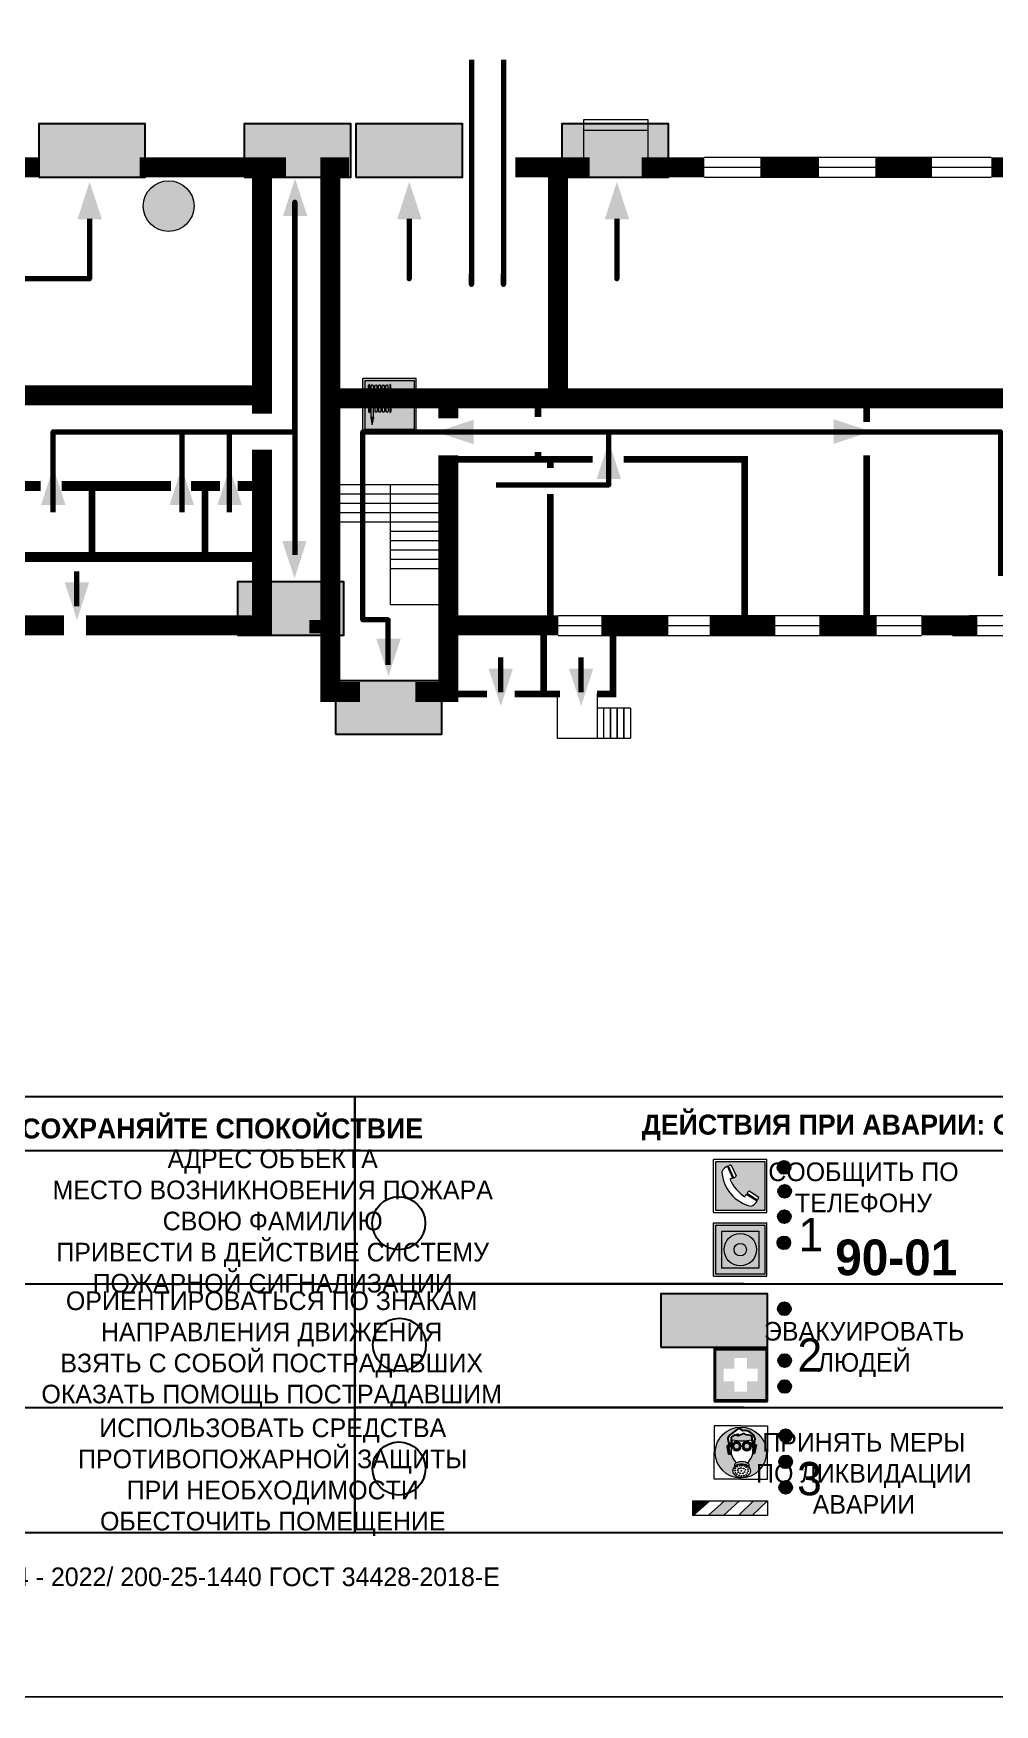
# Model space of a CAD drawing. Header units: millimetres. Extents: x 13810 to 67229, y 12374 to 21950.
# Drawn here: x 32908.3 to 33052.6, y 15729.7 to 15980.5 of the extents above; entities that cross this region are included whole.
import ezdxf

# ---------------------------------------------------------------- set-up
doc = ezdxf.new("R2010")
doc.units = ezdxf.units.MM
doc.layers.add('План_Штампы', color=7, linetype='Continuous')
doc.styles.add('обычный', font='arial.ttf')

# ---------------------------------------------------------------- blocks, each defined once
blk = doc.blocks.new('A$C38D26F80')
h = blk.add_hatch(color=5)
h.dxf.hatch_style = 1
h.paths.add_polyline_path([(-8.77, -4.48, 1), (-0.19, -4.48, 1)])
h.paths.add_polyline_path([(-6.75, -3.58), (-6.75, -3.31), (-6.62, -3.22), (-6.5, -3.22), (-6.42, -3.3), (-6.39, -3.28), (-6.59, -2.23), (-6.59, -2.01), (-6.38, -1.58), (-4.76, -0.4), (-4.13, -0.79, -0.362848), (-2.1, -2.1, -0.201049), (-2.17, -2.48, 0.085434), (-2.26, -3.13), (-1.9, -3.16), (-2.25, -4.7), (-2.4, -4.59), (-2.43, -4.34), (-2.36, -4.34), (-2.14, -3.34), (-2.47, -3.42), (-2.58, -1.95), (-2.77, -1.58), (-3.58, -1.52), (-3.92, -1.26), (-5.05, -1.73), (-4.87, -1.39), (-5.41, -1.6), (-5.41, -1.46), (-6.13, -1.87), (-6.18, -3.5), (-6.56, -3.47), (-6.37, -4.59), (-6.16, -4.43), (-6.16, -4.66), (-6.36, -4.79), (-6.37, -4.8), (-6.51, -4.76)], flags=16)
h.paths.add_polyline_path([(-6.51, -4.76), (-6.36, -4.79), (-6.37, -4.8)], flags=0)
h.paths.add_polyline_path([(-5.92, -2.34, 0.089508), (-2.67, -2.35), (-2.48, -3.88, -0.268602), (-3.4, -6.18, 0.262449), (-5.2, -6.18, -0.268602), (-6.11, -3.88)], flags=16)
edge = h.paths.add_edge_path(flags=16)
edge.add_ellipse((-5.19, -3.41), major_axis=(0, 0.842), ratio=0.848992, start_angle=0, end_angle=360)
edge = h.paths.add_edge_path(flags=0)
edge.add_ellipse((-5.19, -3.39), major_axis=(0, 0.665), ratio=0.853798, start_angle=0, end_angle=360)
edge = h.paths.add_edge_path(flags=0)
edge.add_ellipse((-5.19, -3.4), major_axis=(0, 0.528), ratio=0.864094, start_angle=0, end_angle=360)
edge = h.paths.add_edge_path(flags=16)
edge.add_ellipse((-3.47, -3.4), major_axis=(0, 0.842), ratio=0.848992, start_angle=0, end_angle=360)
h.paths.add_polyline_path([(-3.13, -6.45), (-3.13, -6.84, 0.383174), (-5.57, -6.85), (-5.57, -6.49, -0.369952)], flags=16)
edge = h.paths.add_edge_path(flags=0)
edge.add_ellipse((-3.47, -3.39), major_axis=(0, 0.665), ratio=0.853798, start_angle=0, end_angle=360)
edge = h.paths.add_edge_path(flags=0)
edge.add_ellipse((-3.47, -3.4), major_axis=(0, 0.528), ratio=0.864094, start_angle=0, end_angle=360)
edge = h.paths.add_edge_path(flags=16)
edge.add_ellipse((-4.34, -7.57), major_axis=(-1.48, 0), ratio=0.744955, start_angle=0, end_angle=360)
h.paths.add_polyline_path([(-5.01, -6.85, -1), (-5.15, -6.85, -1)], flags=0)
h.paths.add_polyline_path([(-5.33, -7.14, -1), (-5.47, -7.14, -1)], flags=0)
h.paths.add_polyline_path([(-4.61, -6.71, -1), (-4.74, -6.71, -1)], flags=16)
h.paths.add_polyline_path([(-5.43, -7.51, -1), (-5.57, -7.51, -1)], flags=0)
h.paths.add_polyline_path([(-4.26, -6.67, -1), (-4.4, -6.67, -1)], flags=16)
h.paths.add_polyline_path([(-4.74, -7.14, -1), (-4.88, -7.14, -1)], flags=0)
h.paths.add_polyline_path([(-4.93, -7.43, -1), (-5.07, -7.43, -1)], flags=0)
h.paths.add_polyline_path([(-4.41, -7.07, -1), (-4.54, -7.07, -1)], flags=0)
h.paths.add_polyline_path([(-5.33, -7.87, -1), (-5.46, -7.87, -1)], flags=0)
h.paths.add_polyline_path([(-3.8, -6.71, -1), (-3.94, -6.71, -1)], flags=16)
h.paths.add_polyline_path([(-4.85, -7.78, -1), (-4.98, -7.78, -1)], flags=0)
h.paths.add_polyline_path([(-3.96, -7.14, -1), (-4.1, -7.14, -1)], flags=0)
h.paths.add_polyline_path([(-4.33, -7.53, -1), (-4.47, -7.53, -1)], flags=0)
h.paths.add_polyline_path([(-5.09, -8.12, -1), (-5.23, -8.12, -1)], flags=0)
h.paths.add_polyline_path([(-3.5, -6.94, -1), (-3.64, -6.94, -1)], flags=0)
h.paths.add_polyline_path([(-4.54, -7.97, -1), (-4.68, -7.97, -1)], flags=0)
h.paths.add_polyline_path([(-3.66, -7.39, -1), (-3.8, -7.39, -1)], flags=0)
h.paths.add_polyline_path([(-4.73, -8.35, -1), (-4.86, -8.35, -1)], flags=0)
h.paths.add_polyline_path([(-4.09, -7.96, -1), (-4.23, -7.96, -1)], flags=0)
h.paths.add_polyline_path([(-3.77, -7.74, -1), (-3.91, -7.74, -1)], flags=0)
h.paths.add_polyline_path([(-3.22, -7.27, -1), (-3.35, -7.27, -1)], flags=0)
h.paths.add_polyline_path([(-4.34, -8.4, -1), (-4.47, -8.4, -1)], flags=0)
h.paths.add_polyline_path([(-3.16, -7.61, -1), (-3.3, -7.61, -1)], flags=0)
h.paths.add_polyline_path([(-3.9, -8.35, -1), (-4.04, -8.35, -1)], flags=0)
h.paths.add_polyline_path([(-3.32, -7.91, -1), (-3.46, -7.91, -1)], flags=0)
h.paths.add_polyline_path([(-3.55, -8.23, -1), (-3.69, -8.23, -1)], flags=0)
at = {"color": 5, "lineweight": 5}
for p, q in [((-4.48, 0), (-8.96, 0)), ((-8.96, 0), (-8.96, -4.48)), ((-4.48, 0), (0, 0)), ((0, 0), (0, -4.48)), ((-6.59, -2.01), (-6.38, -1.58)), ((-6.59, -2.23), (-6.59, -2.01)), ((-6.39, -3.28), (-6.59, -2.23)), ((-6.38, -1.58), (-4.76, -0.4)), ((-6.13, -1.87), (-6.18, -3.5)), ((-5.41, -1.46), (-6.13, -1.87)), ((-5.92, -2.34), (-6.11, -3.88)), ((-4.87, -1.39), (-5.41, -1.6)), ((-5.41, -1.6), (-5.41, -1.46)), ((-3.92, -1.26), (-5.05, -1.73)), ((-5.05, -1.73), (-4.87, -1.39)), ((-4.76, -0.4), (-4.13, -0.79)), ((-3.58, -1.52), (-3.92, -1.26)), ((-2.77, -1.58), (-3.58, -1.52)), ((-2.58, -1.95), (-2.77, -1.58)), ((-2.67, -2.34), (-2.48, -3.88)), ((-2.47, -3.42), (-2.58, -1.95)), ((-8.96, -8.96), (-8.96, -4.48)), ((-6.75, -3.31), (-6.62, -3.22)), ((-6.75, -3.58), (-6.75, -3.31)), ((-6.51, -4.76), (-6.75, -3.58)), ((-6.62, -3.22), (-6.5, -3.22)), ((-6.18, -3.5), (-6.56, -3.47)), ((-6.56, -3.47), (-6.37, -4.59)), ((-6.37, -4.8), (-6.51, -4.76)), ((-6.5, -3.22), (-6.42, -3.3)), ((-6.42, -3.3), (-6.39, -3.28)), ((-6.37, -4.59), (-6.16, -4.43)), ((-6.16, -4.66), (-6.37, -4.8)), ((-6.16, -4.43), (-6.16, -4.66)), ((-2.14, -3.34), (-2.47, -3.42)), ((-2.43, -4.34), (-2.4, -4.59)), ((-2.43, -4.34), (-2.36, -4.34)), ((-2.4, -4.59), (-2.25, -4.7)), ((-2.36, -4.34), (-2.14, -3.34)), ((-1.9, -3.16), (-2.26, -3.13)), ((-2.25, -4.7), (-1.9, -3.16)), ((0, -8.96), (0, -4.48)), ((-5.57, -6.49), (-5.57, -6.85)), ((-3.13, -6.45), (-3.13, -6.84)), ((-4.48, -8.96), (-8.96, -8.96)), ((-4.48, -8.96), (0, -8.96))]:
    blk.add_line(p, q, dxfattribs=at)
at = {"color": 5}
for p, q in [((-6.59, -2.01), (-6.38, -1.58)), ((-6.59, -2.23), (-6.59, -2.01)), ((-6.39, -3.28), (-6.59, -2.23)), ((-6.38, -1.58), (-4.76, -0.4)), ((-6.13, -1.87), (-6.18, -3.5)), ((-5.41, -1.46), (-6.13, -1.87)), ((-4.87, -1.39), (-5.41, -1.6)), ((-5.41, -1.6), (-5.41, -1.46)), ((-3.92, -1.26), (-5.05, -1.73)), ((-5.05, -1.73), (-4.87, -1.39)), ((-4.76, -0.4), (-4.13, -0.79)), ((-3.58, -1.52), (-3.92, -1.26)), ((-2.77, -1.58), (-3.58, -1.52)), ((-2.58, -1.95), (-2.77, -1.58)), ((-2.47, -3.42), (-2.58, -1.95)), ((-6.75, -3.31), (-6.62, -3.22)), ((-6.75, -3.58), (-6.75, -3.31)), ((-6.51, -4.76), (-6.75, -3.58)), ((-6.62, -3.22), (-6.5, -3.22)), ((-6.18, -3.5), (-6.56, -3.47)), ((-6.56, -3.47), (-6.37, -4.59)), ((-6.37, -4.8), (-6.51, -4.76)), ((-6.36, -4.79), (-6.51, -4.76)), ((-6.5, -3.22), (-6.42, -3.3)), ((-6.42, -3.3), (-6.39, -3.28)), ((-6.37, -4.59), (-6.16, -4.43)), ((-6.16, -4.66), (-6.37, -4.8)), ((-6.16, -4.66), (-6.36, -4.79)), ((-6.16, -4.43), (-6.16, -4.66)), ((-2.14, -3.34), (-2.47, -3.42)), ((-2.4, -4.59), (-2.43, -4.34)), ((-2.43, -4.34), (-2.36, -4.34)), ((-2.25, -4.7), (-2.4, -4.59)), ((-2.36, -4.34), (-2.14, -3.34)), ((-2.26, -3.13), (-1.9, -3.16)), ((-1.9, -3.16), (-2.25, -4.7))]:
    blk.add_line(p, q, dxfattribs=at)
at = {"color": 5, "lineweight": 5}
for centre, radius in [((-4.48, -4.48), 4.29), ((-5.5, -7.51), 0.0678), ((-5.4, -7.14), 0.0678), ((-5.4, -7.87), 0.0678), ((-5.16, -8.12), 0.0678), ((-5.08, -6.85), 0.0678), ((-5, -7.43), 0.0678), ((-4.91, -7.78), 0.0678), ((-4.81, -7.14), 0.0678), ((-4.79, -8.35), 0.0678), ((-4.67, -6.71), 0.0678), ((-4.61, -7.97), 0.0678), ((-4.47, -7.07), 0.0678), ((-4.4, -7.53), 0.0678), ((-4.4, -8.4), 0.0678), ((-4.33, -6.67), 0.0678), ((-4.16, -7.96), 0.0678), ((-4.03, -7.14), 0.0678), ((-3.97, -8.35), 0.0678), ((-3.87, -6.71), 0.0678), ((-3.84, -7.74), 0.0678), ((-3.73, -7.39), 0.0678), ((-3.62, -8.23), 0.0678), ((-3.57, -6.94), 0.0678), ((-3.39, -7.91), 0.0678), ((-3.28, -7.27), 0.0678), ((-3.23, -7.61), 0.0678)]:
    blk.add_circle(centre, radius, dxfattribs=at)
for centre, radius, start, end in [((-4.28, 6.66), 9.15, 259.6987, 280.1569), ((-0.47, -3.05), 1.79, 161.5846, 182.4584), ((-2.6, -2.2), 0.513, 326.4781, 11.7739), ((-3.66, -4.24), 2.47, 171.573, 231.7124), ((-4.93, -4.24), 2.47, 308.2876, 8.427), ((-4.33, -7.88), 1.87, 50.358, 131.5662), ((-4.34, -8.2), 1.82, 48.4943, 132.3565), ((-4.3, -7.78), 1.83, 60.5889, 119.4111)]:
    blk.add_arc(centre, radius, start, end, dxfattribs=at)
at = {"color": 5}
for centre, radius, start, end in [((-3.89, -2.66), 1.88, 17.387, 97.1599), ((-0.35, -3.07), 1.91, 162.2553, 181.7878), ((-2.6, -2.2), 0.511, 326.3906, 11.8614)]:
    blk.add_arc(centre, radius, start, end, dxfattribs=at)
at = {"color": 5, "lineweight": 5}
for centre, major_axis, ratio in [((-5.19, -3.41), (0, 0.842), 0.848992), ((-5.19, -3.39), (0, 0.665), 0.853798), ((-3.47, -3.4), (0, 0.842), 0.848992), ((-3.47, -3.39), (0, 0.665), 0.853798), ((-5.19, -3.4), (0, 0.528), 0.864094), ((-3.47, -3.4), (0, 0.528), 0.864094), ((-4.34, -7.57), (-1.48, 0), 0.744955)]:
    blk.add_ellipse(centre, major_axis=major_axis, ratio=ratio, dxfattribs=at)
blk = doc.blocks.new('A$C47DD6509')
at = {"lineweight": 5}
for points in [[(-8.69, 0), (-11.19, 0), (-11.19, -2.22)], [(-4.22, 0), (-6.45, 0), (-8.91, -2.22), (-6.61, -2.22)], [(0, 0), (-2.09, 0), (-4.36, -2.22), (-2.29, -2.22)]]:
    blk.add_hatch(color=242, dxfattribs=at).paths.add_polyline_path(points)
at = {"color": 242, "lineweight": 5}
for p, q in [((-11.19, -2.22), (-8.69, 0)), ((-11.19, -2.22), (-11.19, 0)), ((-11.19, 0), (-8.69, 0)), ((-11.19, 0), (0, 0)), ((-8.91, -2.22), (-6.45, 0)), ((-6.61, -2.22), (-4.22, 0)), ((-4.36, -2.22), (-2.09, 0)), ((-2.29, -2.22), (0, 0)), ((0, 0), (0, -2.22)), ((0, -2.22), (-11.19, -2.22))]:
    blk.add_line(p, q, dxfattribs=at)
blk = doc.blocks.new('A$C32E8229D')
at = {"true_color": 0xffffff}
blk.add_hatch(color=7, dxfattribs=at).paths.add_polyline_path([(0, 0), (0, -8), (16, -8), (16, 0)])
h = blk.add_hatch(color=126)
h.paths.add_polyline_path([(0.2, -0.2), (15.8, -0.2), (15.8, -7.8), (0.2, -7.8)])
h.paths.add_polyline_path([(13.49, -2.05), (12.08, -2.05), (11.37, -2.63, 0.162397), (11.29, -2.84), (11.29, -3.63), (10.35, -3.63), (10.35, -4.05), (11.68, -4.05), (11.68, -3.48), (12.26, -4.28), (11.29, -5.1), (11.29, -6.78), (11.85, -6.78), (11.85, -5.44), (12.8, -4.64), (12.8, -5.94), (14.46, -5.94), (14.46, -5.39), (13.45, -5.39), (13.45, -3.97), (12.46, -2.59), (13.15, -2.59), (13.69, -3.34), (14.18, -3)], flags=16)
h.paths.add_polyline_path([(10.74, -1.82, 1), (11.8, -1.82, 1)], flags=16)
h.paths.add_polyline_path([(9.39, -3.59), (5.99, -3.59), (6.56, -3.03), (5.91, -3.03), (5.1, -3.83), (5.91, -4.64), (6.56, -4.64), (5.99, -4.09), (9.39, -4.09)], flags=16)
h.paths.add_polyline_path([(4.29, -1.08), (1.72, -1.08), (1.72, -6.6), (4.29, -6.6)], flags=16)
at = {"color": 126}
blk.add_lwpolyline([(16, -8), (0, -8), (0, 0), (16, 0)], close=True, dxfattribs=at)
blk = doc.blocks.new('A$C18900ED3')
h = blk.add_hatch(color=126)
h.paths.add_polyline_path([(-0.18, -0.18), (-7.02, -0.18), (-7.02, -7.02), (-0.18, -7.02)])
h.paths.add_polyline_path([(-5.89, -4.46), (-5.89, -2.77), (-4.46, -2.77), (-4.46, -1.31), (-2.77, -1.31), (-2.77, -2.77), (-1.33, -2.77), (-1.33, -4.46), (-2.77, -4.46), (-2.77, -5.89), (-4.46, -5.89), (-4.46, -4.46)], flags=16)
at = {"color": 126}
for p, q in [((-7.2, 0), (-7.2, -7.2)), ((0, 0), (-7.2, 0)), ((0, -7.2), (0, 0)), ((-7.02, -7.02), (-7.02, -0.18)), ((-7.02, -0.18), (-0.18, -0.18)), ((-0.18, -0.18), (-0.18, -7.02)), ((-7.2, -7.2), (0, -7.2)), ((-0.18, -7.02), (-7.02, -7.02))]:
    blk.add_line(p, q, dxfattribs=at)
blk = doc.blocks.new('A$C456E1F9C')
at = {"lineweight": 5}
h = blk.add_hatch(color=242, dxfattribs=at)
h.paths.add_polyline_path([(0.51, -1.47), (0.51, -13.26), (12.29, -13.26), (12.29, -1.47)])
h.paths.add_polyline_path([(5.42, -4.95, -0.254479), (4.78, -5.4), (3.52, -2.53, -0.209735), (4.23, -2.4)], flags=16)
h.paths.add_polyline_path([(8.53, -8.6), (10.87, -10.17), (10.54, -10.76), (8.03, -9.13, -0.192251)], flags=16)
h.paths.add_polyline_path([(4.61, -5.49, 0.005518), (3.87, -5.72, 0.128647), (7.49, -10.01, 0.00809), (7.83, -9.33), (10.47, -10.97, -0.16736), (8.99, -12.25, -0.327862), (1.95, -3.95, -0.166952), (3.36, -2.62)], flags=16)
at = {"color": 242, "lineweight": 5}
for p, q in [((0, -13.77), (0, -0.97)), ((12.8, -0.97), (0, -0.97)), ((4.61, -5.49), (3.36, -2.62)), ((3.52, -2.53), (4.78, -5.4)), ((4.23, -2.4), (5.42, -4.95)), ((12.8, -13.77), (12.8, -0.97)), ((7.83, -9.33), (10.47, -10.97)), ((8.03, -9.13), (10.54, -10.76)), ((10.81, -10.12), (8.53, -8.6)), ((10.54, -10.76), (10.8, -10.3)), ((10.8, -10.3), (10.81, -10.12)), ((0, -13.77), (12.8, -13.77))]:
    blk.add_line(p, q, dxfattribs=at)
blk.add_lwpolyline([(0.51, -1.47), (12.29, -1.47), (12.29, -13.26), (0.51, -13.26)], close=True, dxfattribs=at)
for centre, radius, start, end in [((4.59, -5.34), 2.99, 114.2845, 152.1974), ((11.12, -3.31), 9.19, 183.9915, 256.6009), ((4.02, -3.27), 0.891, 76.3284, 123.7092), ((14.98, -39.1), 35.17, 107.1487, 108.4135), ((13.86, -0.94), 11.08, 205.5536, 234.8762), ((4.68, -4.59), 0.824, 276.9621, 334.0723), ((-13.31, 0.8), 23.44, 332.5487, 334.4027), ((8.94, -9.5), 0.989, 114.4092, 157.9388), ((7.87, -9.46), 3, 291.9291, 329.9329)]:
    blk.add_arc(centre, radius, start, end, dxfattribs=at)
blk = doc.blocks.new('A$C54414219')
at = {"true_color": 0xffffff}
h = blk.add_hatch(color=7, dxfattribs=at)
h.paths.add_polyline_path([(2.39, -9.45), (2.39, -18.3), (11.23, -18.3), (11.23, -9.45)], flags=0)
h.paths.add_polyline_path([(10.71, -13.87, -1), (2.92, -13.87, -1)], flags=0)
h.paths.add_polyline_path([(8.3, -13.87, -1), (5.33, -13.87, -1)], flags=0)
h.paths.add_polyline_path([(0.41, -7.47), (0.41, -20.27), (13.21, -20.27), (13.21, -7.47)])
h.paths.add_polyline_path([(0.92, -19.77), (12.71, -19.77), (12.71, -7.98), (0.92, -7.98)], flags=16)
h.paths.add_polyline_path([(11.23, -9.45), (11.23, -18.3), (2.39, -18.3), (2.39, -9.45)], flags=0)
at = {"lineweight": 5}
h = blk.add_hatch(color=242, dxfattribs=at)
h.paths.add_polyline_path([(12.71, -7.98), (0.92, -7.98), (0.92, -19.77), (12.71, -19.77)])
h.paths.add_polyline_path([(11.23, -18.3), (2.39, -18.3), (2.39, -9.45), (11.23, -9.45)], flags=16)
h.paths.add_polyline_path([(10.71, -13.87, -1), (2.92, -13.87, -1)], flags=0)
h.paths.add_polyline_path([(8.3, -13.87, -1), (5.33, -13.87, -1)], flags=0)
at = {"true_color": 0xffffff}
h = blk.add_hatch(color=7, dxfattribs=at)
h.paths.add_polyline_path([(2.39, -9.45), (2.39, -18.3), (11.23, -18.3), (11.23, -9.45)])
h.paths.add_polyline_path([(10.71, -13.87, -1), (2.92, -13.87, -1)], flags=16)
h.paths.add_polyline_path([(8.3, -13.87, -1), (5.33, -13.87, -1)], flags=0)
at = {"lineweight": 5}
h = blk.add_hatch(color=242, dxfattribs=at)
h.paths.add_polyline_path([(2.92, -13.87, 1), (10.71, -13.87, 1)])
h.paths.add_polyline_path([(8.3, -13.87, -1), (5.33, -13.87, -1)], flags=16)
at = {"color": 242, "lineweight": 5}
for p, q in [((0.41, -20.27), (0.41, -7.47)), ((0.41, -7.47), (13.21, -7.47)), ((0.41, -7.47), (13.21, -7.47)), ((13.21, -20.27), (13.21, -7.47)), ((0.41, -20.27), (13.21, -20.27))]:
    blk.add_line(p, q, dxfattribs=at)
for points in [[(0.92, -7.98), (12.71, -7.98), (12.71, -19.77), (0.92, -19.77)], [(2.39, -9.45), (11.23, -9.45), (11.23, -18.3), (2.39, -18.3)]]:
    blk.add_lwpolyline(points, close=True, dxfattribs=at)
for radius in [3.89, 1.49]:
    blk.add_circle((6.81, -13.87), radius, dxfattribs=at)
blk = doc.blocks.new('A$C7B4425F7')
at = {"true_color": 0xffffff}
blk.add_hatch(color=7, dxfattribs=at).paths.add_polyline_path([(0, 0), (-16, 0), (-16, -8), (0, -8)])
h = blk.add_hatch(color=126)
h.paths.add_polyline_path([(-0.2, -0.2), (-15.8, -0.2), (-15.8, -7.8), (-0.2, -7.8)])
h.paths.add_polyline_path([(-11.76, -2.03), (-11.76, -3.66), (-11.17, -3.66, -0.568275), (-11.17, -6.18), (-12.58, -6.18), (-12.58, -2.03)], flags=16)
h.paths.add_polyline_path([(-13.33, -4.12, -0.495768), (-13.59, -6.18), (-15.03, -6.18), (-15.03, -2.03), (-13.59, -2.03, -0.487973)], flags=16)
h.paths.add_polyline_path([(-10.25, -2.03), (-9.48, -2.03), (-9.48, -6.18), (-10.25, -6.18)], flags=16)
h.paths.add_polyline_path([(-13.84, -3.69), (-14.24, -3.69), (-14.24, -3.03), (-13.9, -3.03, -0.692621)], flags=0)
h.paths.add_polyline_path([(-9.15, -2.03), (-8.4, -2.03), (-8.04, -3.07), (-7.68, -2.03), (-6.93, -2.03), (-7.64, -4.1), (-6.93, -6.18), (-7.68, -6.18), (-8.04, -5.14), (-8.4, -6.18), (-9.15, -6.18), (-8.44, -4.1)], flags=16)
h.paths.add_polyline_path([(-11.76, -4.46), (-11.42, -4.46, -0.692621), (-11.36, -5.12), (-11.76, -5.12)], flags=0)
h.paths.add_polyline_path([(-13.9, -5.2), (-14.24, -5.2), (-14.24, -4.55), (-13.84, -4.55, -0.708038)], flags=0)
edge = h.paths.add_edge_path(flags=16)
edge.add_ellipse((-5.51, -4.08), major_axis=(0, 2.05), ratio=0.586184, start_angle=0, end_angle=360)
edge = h.paths.add_edge_path(flags=0)
edge.add_ellipse((-5.51, -4.08), major_axis=(0, 1.14), ratio=0.454828, start_angle=0, end_angle=360)
h.paths.add_polyline_path([(-4.13, -4.96, 0.377264), (-3.48, -4.52, 0.0555), (-3.16, -2.03), (-1.66, -2.03), (-1.66, -4.96), (-0.96, -4.96), (-0.96, -7.01), (-1.75, -7.01), (-1.75, -6.18), (-3.3, -6.18), (-3.3, -7.02), (-4.13, -7.02)], flags=16)
h.paths.add_polyline_path([(-2.73, -2.91), (-2.28, -2.91), (-2.28, -4.96), (-3.05, -4.96, 0.079136)], flags=0)
at = {"color": 126}
blk.add_lwpolyline([(-16, -8), (0, -8), (0, 0), (-16, 0)], close=True, dxfattribs=at)
blk = doc.blocks.new('A$C37112FD5')
at = {"true_color": 0xf5f5ff}
h = blk.add_hatch(color=7, dxfattribs=at)
h.dxf.hatch_style = 1
h.paths.add_polyline_path([(12.8, -7.4), (0, -7.4), (0, -20.2), (12.8, -20.2)])
h.paths.add_polyline_path([(12.29, -7.91), (12.29, -19.69), (0.51, -19.69), (0.51, -7.91)], flags=16)
h.paths.add_polyline_path([(4.98, -9.04, -0.42597), (5.17, -9.22), (5.17, -12.25), (5.17, -15.29, -0.432244), (4.98, -15.47), (4.83, -15.47, -0.42597), (4.64, -15.29), (4.64, -12.25), (4.64, -9.22, -0.432244), (4.83, -9.04)], flags=0)
h.paths.add_polyline_path([(4.28, -9.22), (4.28, -12.25), (4.28, -15.29, -0.432244), (4.09, -15.47), (3.94, -15.47, -0.42597), (3.75, -15.29), (3.75, -12.25), (3.75, -9.22, -0.432244), (3.94, -9.04), (4.09, -9.04, -0.42597)], flags=0)
h.paths.add_polyline_path([(5.72, -9.04), (5.87, -9.04, -0.42597), (6.06, -9.22), (6.06, -12.25), (6.06, -15.29, -0.432244), (5.87, -15.47), (5.72, -15.47, -0.42597), (5.53, -15.29), (5.53, -12.25), (5.53, -9.22, -0.432244)], flags=0)
h.paths.add_polyline_path([(6.42, -8.9), (6.5, -8.9, -0.42597), (6.69, -9.08), (6.69, -12.03), (8.21, -12.03, -15.824349), (8.21, -12.47), (6.69, -12.47), (6.69, -15.42, -0.432244), (6.5, -15.6), (6.42, -15.6)], flags=0)
h.paths.add_polyline_path([(3.39, -9.22), (3.39, -12.25), (3.39, -15.29, -0.432244), (3.2, -15.47), (3.05, -15.47, -0.42597), (2.85, -15.29), (2.85, -12.25), (2.85, -9.22, -0.432244), (3.05, -9.04), (3.2, -9.04, -0.42597)], flags=0)
h.paths.add_polyline_path([(2.5, -9.22), (2.5, -16.71), (1.96, -16.71), (1.96, -9.22, -0.432244), (2.15, -9.04), (2.31, -9.04, -0.42597)], flags=0)
h.paths.add_polyline_path([(1.61, -8.9), (1.61, -15.6), (1.57, -15.6, -0.42597), (1.37, -15.42), (1.37, -12.03), (1.37, -9.09, -0.432244), (1.57, -8.9)], flags=0)
h.paths.add_polyline_path([(9.76, -10.81), (9.76, -12.03), (8.49, -12.03, -0.336371)], flags=0)
h.paths.add_polyline_path([(8.49, -12.47), (9.76, -12.47), (9.76, -13.7, -0.336371)], flags=0)
h.paths.add_polyline_path([(10.11, -10.81, -0.336371), (11.38, -12.03), (10.11, -12.03)], flags=0)
h.paths.add_polyline_path([(10.11, -12.47), (11.38, -12.47, -0.336371), (10.11, -13.7)], flags=0)
h.paths.add_polyline_path([(2.5, -16.84), (2.5, -17.05), (1.97, -17.05), (1.97, -16.84)], flags=0)
h.paths.add_polyline_path([(2.5, -17.24, -0.033778), (2.24, -18.6, -0.033778), (1.97, -17.24)], flags=0)
h = blk.add_hatch(color=242)
h.dxf.hatch_style = 1
h.paths.add_polyline_path([(12.29, -7.91), (0.51, -7.91), (0.51, -19.69), (12.29, -19.69)])
h.paths.add_polyline_path([(6.42, -15.6), (6.42, -8.9), (6.5, -8.9, -0.42597), (6.69, -9.08), (6.69, -12.03), (8.21, -12.03, -15.824349), (8.21, -12.47), (6.69, -12.47), (6.69, -15.42, -0.432244), (6.5, -15.6)], flags=16)
h.paths.add_polyline_path([(5.87, -15.47), (5.72, -15.47, -0.42597), (5.53, -15.29), (5.53, -12.25), (5.53, -9.22, -0.432244), (5.72, -9.04), (5.87, -9.04, -0.42597), (6.06, -9.22), (6.06, -12.25), (6.06, -15.29, -0.432244)], flags=16)
h.paths.add_polyline_path([(4.98, -15.47), (4.83, -15.47, -0.42597), (4.64, -15.29), (4.64, -12.25), (4.64, -9.22, -0.432244), (4.83, -9.04), (4.98, -9.04, -0.42597), (5.17, -9.22), (5.17, -12.25), (5.17, -15.29, -0.432244)], flags=16)
h.paths.add_polyline_path([(4.09, -15.47), (3.94, -15.47, -0.42597), (3.75, -15.29), (3.75, -12.25), (3.75, -9.22, -0.432244), (3.94, -9.04), (4.09, -9.04, -0.42597), (4.28, -9.22), (4.28, -12.25), (4.28, -15.29, -0.432244)], flags=16)
h.paths.add_polyline_path([(3.2, -15.47), (3.05, -15.47, -0.42597), (2.85, -15.29), (2.85, -12.25), (2.85, -9.22, -0.432244), (3.05, -9.04), (3.2, -9.04, -0.42597), (3.39, -9.22), (3.39, -12.25), (3.39, -15.29, -0.432244)], flags=16)
h.paths.add_polyline_path([(2.5, -17.05), (1.97, -17.05), (1.97, -16.84), (2.5, -16.84)], flags=16)
h.paths.add_polyline_path([(2.5, -17.24, -0.033778), (2.24, -18.6, -0.033778), (1.97, -17.24)], flags=16)
h.paths.add_polyline_path([(2.5, -16.71), (1.96, -16.71), (1.96, -9.22, -0.432244), (2.15, -9.04), (2.31, -9.04, -0.42597), (2.5, -9.22)], flags=16)
h.paths.add_polyline_path([(1.61, -15.6), (1.57, -15.6, -0.42597), (1.37, -15.42), (1.37, -12.03), (1.37, -9.09, -0.432244), (1.57, -8.9), (1.61, -8.9)], flags=16)
h.paths.add_polyline_path([(8.49, -12.47), (9.76, -12.47), (9.76, -13.7, -0.336371)], flags=0)
h.paths.add_polyline_path([(10.11, -13.7), (10.11, -12.47), (11.38, -12.47, -0.336371)], flags=0)
h.paths.add_polyline_path([(8.49, -12.03, -0.336371), (9.76, -10.81), (9.76, -12.03)], flags=0)
h.paths.add_polyline_path([(10.11, -12.03), (10.11, -10.81, -0.336371), (11.38, -12.03)], flags=0)
h = blk.add_hatch(color=7, dxfattribs=at)
h.dxf.hatch_style = 1
h.paths.add_polyline_path([(1.61, -8.9), (1.57, -8.9, 0.432244), (1.37, -9.09), (1.37, -12.03), (1.37, -15.42, 0.42597), (1.57, -15.6), (1.61, -15.6)])
h.paths.add_polyline_path([(2.5, -9.22, 0.42597), (2.31, -9.04), (2.15, -9.04, 0.432244), (1.96, -9.22), (1.96, -16.71), (2.5, -16.71)])
h.paths.add_polyline_path([(2.5, -16.84), (1.97, -16.84), (1.97, -17.05), (2.5, -17.05)])
h.paths.add_polyline_path([(2.5, -17.24), (1.97, -17.24, 0.033778), (2.24, -18.6, 0.033778)])
h.paths.add_polyline_path([(3.39, -12.25), (3.39, -9.22, 0.42597), (3.2, -9.04), (3.05, -9.04, 0.432244), (2.85, -9.22), (2.85, -12.25), (2.85, -15.29, 0.42597), (3.05, -15.47), (3.2, -15.47, 0.432244), (3.39, -15.29)])
h.paths.add_polyline_path([(4.28, -12.25), (4.28, -9.22, 0.42597), (4.09, -9.04), (3.94, -9.04, 0.432244), (3.75, -9.22), (3.75, -12.25), (3.75, -15.29, 0.42597), (3.94, -15.47), (4.09, -15.47, 0.432244), (4.28, -15.29)])
h.paths.add_polyline_path([(5.17, -12.25), (5.17, -9.22, 0.42597), (4.98, -9.04), (4.83, -9.04, 0.432244), (4.64, -9.22), (4.64, -12.25), (4.64, -15.29, 0.42597), (4.83, -15.47), (4.98, -15.47, 0.432244), (5.17, -15.29)])
h.paths.add_polyline_path([(6.06, -12.25), (6.06, -9.22, 0.42597), (5.87, -9.04), (5.72, -9.04, 0.432244), (5.53, -9.22), (5.53, -12.25), (5.53, -15.29, 0.42597), (5.72, -15.47), (5.87, -15.47, 0.432244), (6.06, -15.29)])
h.paths.add_polyline_path([(6.69, -12.47), (8.21, -12.47, 15.824349), (8.21, -12.03), (6.69, -12.03), (6.69, -9.08, 0.42597), (6.5, -8.9), (6.42, -8.9), (6.42, -15.6), (6.5, -15.6, 0.432244), (6.69, -15.42)])
h.paths.add_polyline_path([(8.49, -12.47), (9.76, -12.47), (9.76, -13.7, -0.336371)], flags=16)
h.paths.add_polyline_path([(8.49, -12.03, -0.336371), (9.76, -10.81), (9.76, -12.03)], flags=16)
h.paths.add_polyline_path([(10.11, -12.47), (11.38, -12.47, -0.336371), (10.11, -13.7)], flags=16)
h.paths.add_polyline_path([(10.11, -12.03), (10.11, -10.81, -0.336371), (11.38, -12.03)], flags=16)
h = blk.add_hatch(color=242)
h.dxf.hatch_style = 1
h.paths.add_polyline_path([(9.76, -10.81, 0.336371), (8.49, -12.03), (9.76, -12.03)])
h.paths.add_polyline_path([(10.11, -10.81), (10.11, -12.03), (11.38, -12.03, 0.336371)])
h.paths.add_polyline_path([(11.38, -12.47), (10.11, -12.47), (10.11, -13.7, 0.336371)])
h.paths.add_polyline_path([(9.76, -12.47), (8.49, -12.47, 0.336371), (9.76, -13.7)])
at = {"color": 242, "lineweight": 5}
for p, q in [((0, -20.2), (0, -7.4)), ((0, -7.4), (12.8, -7.4)), ((12.8, -20.2), (12.8, -7.4)), ((1.37, -12.03), (1.37, -9.08)), ((1.37, -12.03), (1.37, -15.42)), ((1.57, -8.9), (1.61, -8.9)), ((1.61, -8.9), (1.61, -15.6)), ((1.96, -16.71), (1.96, -9.22)), ((2.15, -9.04), (2.31, -9.04)), ((2.5, -16.71), (2.5, -9.22)), ((2.85, -12.25), (2.85, -9.22)), ((3.05, -9.04), (3.2, -9.04)), ((3.39, -12.25), (3.39, -9.22)), ((3.75, -12.25), (3.75, -9.22)), ((3.94, -9.04), (4.09, -9.04)), ((4.28, -12.25), (4.28, -9.22)), ((4.64, -12.25), (4.64, -9.22)), ((4.83, -9.04), (4.98, -9.04)), ((5.17, -12.25), (5.17, -9.22)), ((5.53, -12.25), (5.53, -9.22)), ((5.72, -9.04), (5.87, -9.04)), ((6.06, -12.25), (6.06, -9.22)), ((6.42, -8.9), (6.42, -15.6)), ((6.5, -8.9), (6.42, -8.9)), ((6.69, -12.03), (6.69, -9.08)), ((8.21, -12.03), (6.69, -12.03)), ((9.76, -12.03), (8.49, -12.03)), ((9.76, -10.81), (9.76, -12.03)), ((10.11, -10.81), (10.11, -12.03)), ((11.38, -12.03), (10.11, -12.03)), ((1.57, -15.6), (1.61, -15.6)), ((2.85, -12.25), (2.85, -15.29)), ((3.05, -15.47), (3.2, -15.47)), ((3.39, -12.25), (3.39, -15.29)), ((3.75, -12.25), (3.75, -15.29)), ((3.94, -15.47), (4.09, -15.47)), ((4.28, -12.25), (4.28, -15.29)), ((4.64, -12.25), (4.64, -15.29)), ((4.83, -15.47), (4.98, -15.47)), ((5.17, -12.25), (5.17, -15.29)), ((5.53, -12.25), (5.53, -15.29)), ((5.72, -15.47), (5.87, -15.47)), ((6.06, -12.25), (6.06, -15.29)), ((6.42, -15.6), (6.5, -15.6)), ((8.21, -12.47), (6.69, -12.47)), ((6.69, -12.47), (6.69, -15.42)), ((9.76, -12.47), (8.49, -12.47)), ((9.76, -12.47), (9.76, -13.7)), ((11.38, -12.47), (10.11, -12.47)), ((10.11, -12.47), (10.11, -13.7)), ((1.96, -16.71), (2.5, -16.71)), ((1.97, -16.84), (2.5, -16.84)), ((1.97, -17.05), (1.97, -16.84)), ((2.5, -17.05), (1.97, -17.05)), ((1.97, -17.24), (2.5, -17.24)), ((2.5, -16.84), (2.5, -17.05)), ((0, -20.2), (12.8, -20.2))]:
    blk.add_line(p, q, dxfattribs=at)
blk.add_lwpolyline([(0.51, -7.91), (12.29, -7.91), (12.29, -19.69), (0.51, -19.69)], close=True, dxfattribs=at)
for centre, radius, start, end in [((1.56, -9.09), 0.182, 87.1027, 180.6071), ((2.15, -9.22), 0.182, 87.1027, 180.6071), ((2.32, -9.22), 0.182, 359.3929, 92.8973), ((3.04, -9.22), 0.182, 87.1027, 180.6071), ((3.21, -9.22), 0.182, 359.3929, 92.8973), ((3.93, -9.22), 0.182, 87.1027, 180.6071), ((4.1, -9.22), 0.182, 359.3929, 92.8973), ((4.82, -9.22), 0.182, 87.1027, 180.6071), ((4.99, -9.22), 0.182, 359.3929, 92.8973), ((5.71, -9.22), 0.182, 87.1027, 180.6071), ((5.88, -9.22), 0.182, 359.3929, 92.8973), ((6.51, -9.09), 0.182, 359.3929, 92.8973), ((9.93, -12.25), 1.74, 187.2319, 172.7681), ((9.93, -12.25), 1.46, 96.9927, 171.3585), ((9.93, -12.25), 1.46, 8.6415, 83.0073), ((1.56, -15.42), 0.182, 179.3929, 272.8973), ((3.04, -15.29), 0.182, 179.3929, 272.8973), ((3.21, -15.29), 0.182, 267.1027, 0.6071), ((3.93, -15.29), 0.182, 179.3929, 272.8973), ((4.1, -15.29), 0.182, 267.1027, 0.6071), ((4.82, -15.29), 0.182, 179.3929, 272.8973), ((4.99, -15.29), 0.182, 267.1027, 0.6071), ((5.71, -15.29), 0.182, 179.3929, 272.8973), ((5.88, -15.29), 0.182, 267.1027, 0.6071), ((6.51, -15.42), 0.182, 267.1027, 0.6071), ((9.93, -12.25), 1.46, 188.6415, 263.0073), ((9.93, -12.25), 1.46, 276.9927, 351.3585), ((12.17, -15.98), 10.27, 187.041, 194.7793), ((-7.7, -15.98), 10.27, 345.2207, 352.959)]:
    blk.add_arc(centre, radius, start, end, dxfattribs=at)
blk = doc.blocks.new('A$C7B8C2D5B')
at = {"lineweight": 0}
h = blk.add_hatch(color=5, dxfattribs=at)
h.dxf.hatch_style = 1
h.paths.add_polyline_path([(1.4, -3.02, 1), (-2.11, -3.02, 1)])
at = {"color": 5, "lineweight": 0}
blk.add_circle((-0.36, -3.02), 1.75, dxfattribs=at)

msp = doc.modelspace()

# ---------------------------------------------------------------- hatches: boundary and pattern name
at = {"lineweight": 0}
h = msp.add_hatch(color=256, dxfattribs=at)
h.dxf.hatch_style = 1
h.paths.add_polyline_path([(33020.03, 15810.33, 1), (33021.96, 15810.33, 1)])
h = msp.add_hatch(color=256, dxfattribs=at)
h.dxf.hatch_style = 1
h.paths.add_polyline_path([(33020.13, 15806.75, 1), (33022.06, 15806.75, 1)])
h = msp.add_hatch(color=256, dxfattribs=at)
h.dxf.hatch_style = 1
h.paths.add_polyline_path([(33020.09, 15802.94, 1), (33022.02, 15802.94, 1)])
h = msp.add_hatch(color=256, dxfattribs=at)
h.dxf.hatch_style = 1
h.paths.add_polyline_path([(33020.01, 15799.01, 1), (33021.94, 15799.01, 1)])
h = msp.add_hatch(color=256, dxfattribs=at)
h.dxf.hatch_style = 1
h.paths.add_polyline_path([(33020.09, 15789.12, 1), (33022.03, 15789.12, 1)])
h = msp.add_hatch(color=256, dxfattribs=at)
h.dxf.hatch_style = 1
h.paths.add_polyline_path([(33020.13, 15781.34, 1), (33022.07, 15781.34, 1)])
h = msp.add_hatch(color=256, dxfattribs=at)
h.dxf.hatch_style = 1
h.paths.add_polyline_path([(33020.13, 15777.44, 1), (33022.06, 15777.44, 1)])
h = msp.add_hatch(color=256, dxfattribs=at)
h.dxf.hatch_style = 1
h.paths.add_polyline_path([(33020.29, 15770.08, 1), (33022.22, 15770.08, 1)])
h = msp.add_hatch(color=256, dxfattribs=at)
h.dxf.hatch_style = 1
h.paths.add_polyline_path([(33020.28, 15766.14, 1), (33022.21, 15766.14, 1)])
h = msp.add_hatch(color=256, dxfattribs=at)
h.dxf.hatch_style = 1
h.paths.add_polyline_path([(33020.28, 15762.31, 1), (33022.21, 15762.31, 1)])

# ---------------------------------------------------------------- linework, layer by layer
at = {"color": 126, "lineweight": 0, "true_color": 0x008754}
for points in [[(32787.42, 16125.89), (33387.42, 16125.89), (33387.42, 15730.89), (32787.42, 15730.89)], [(32787.42, 16125.89), (33387.42, 16125.89), (33387.42, 15730.89), (32787.42, 15730.89)], [(32787.42, 16125.89), (33387.42, 16125.89), (33387.42, 15730.89), (32787.42, 15730.89)], [(32787.42, 16125.89), (33387.42, 16125.89), (33387.42, 15730.89), (32787.42, 15730.89)], [(32787.42, 15730.89), (33387.42, 15730.89), (33387.42, 15335.9), (32787.42, 15335.9)], [(32787.42, 15730.89), (33387.42, 15730.89), (33387.42, 15335.9), (32787.42, 15335.9)], [(32787.42, 15730.89), (33387.42, 15730.89), (33387.42, 15335.9), (32787.42, 15335.9)], [(32787.42, 15730.89), (33387.42, 15730.89), (33387.42, 15335.9), (32787.42, 15335.9)]]:
    msp.add_lwpolyline(points, close=True, dxfattribs=at)
at = {"lineweight": 100}
for points in [[(32974.08, 15976.57), (32974.08, 15942.86), (32974.08, 15944.45)], [(32978.91, 15976.57), (32978.91, 15942.86), (32978.91, 15944.45)]]:
    msp.add_lwpolyline(points, dxfattribs=at)
at = {"lineweight": 0}
for points in [[(32990.97, 15960.45), (32990.97, 15967.6), (33000.58, 15967.6), (33000.58, 15960.45)], [(32990.97, 15966.03), (33000.58, 15966.03)], [(33009.05, 15961.95), (33052.11, 15961.95)], [(33009.05, 15960.45), (33052.11, 15960.45)], [(33009.05, 15958.95), (33052.11, 15958.95)], [(32952.87, 15912.83), (32970.59, 15912.83)], [(32961.88, 15912.83), (32961.88, 15894.84), (32970.59, 15894.84)], [(32952.87, 15911.43), (32970.59, 15911.43)], [(32952.87, 15911.43), (32970.59, 15911.43)], [(32952.87, 15910.02), (32970.59, 15910.02)], [(32952.87, 15910.02), (32970.59, 15910.02)], [(32952.87, 15910.02), (32970.59, 15910.02)], [(32952.87, 15908.62), (32970.59, 15908.62)], [(32952.87, 15908.62), (32970.59, 15908.62)], [(32952.87, 15907.22), (32970.59, 15907.22)], [(32952.87, 15907.22), (32970.59, 15907.22)], [(32961.88, 15905.81), (32970.59, 15905.81)], [(32961.88, 15905.81), (32970.59, 15905.81)], [(32961.88, 15904.41), (32970.59, 15904.41)], [(32961.88, 15904.41), (32970.59, 15904.41)], [(32961.88, 15903), (32970.59, 15903)], [(32961.88, 15903), (32970.59, 15903)], [(32961.88, 15901.6), (32970.59, 15901.6)], [(32961.88, 15901.6), (32970.59, 15901.6)], [(32961.88, 15900.2), (32970.59, 15900.2)], [(32987.12, 15893.18), (33041.64, 15893.18)], [(33048.84, 15893.18), (33075.68, 15893.18)], [(32987.12, 15891.68), (33041.64, 15891.68)], [(32987.12, 15890.18), (33041.64, 15890.18)], [(33046.3, 15891.68), (33075.68, 15891.68)], [(33046.3, 15890.18), (33075.68, 15890.18)], [(32986.96, 15881.4), (32986.96, 15874.75), (32997.96, 15874.75)], [(32992.93, 15881.4), (32992.93, 15874.75)], [(32997.96, 15879.27), (32992.93, 15879.27)], [(32993.96, 15874.75), (32993.96, 15879.27)], [(32994.96, 15879.27), (32994.96, 15874.75)], [(32994.96, 15874.75), (32994.96, 15879.27)], [(32995.96, 15879.27), (32995.96, 15874.75)], [(32995.96, 15874.75), (32995.96, 15879.27)], [(32996.96, 15879.27), (32996.96, 15874.75)], [(32996.96, 15874.75), (32996.96, 15879.27)], [(32997.96, 15879.27), (32997.96, 15874.75)]]:
    msp.add_lwpolyline(points, dxfattribs=at)
for points, const_width in [([(32839.66, 15960.45), (32909.17, 15960.45)], 3), ([(32924.27, 15960.45), (32946.24, 15960.45)], 3), ([(32942.62, 15923.44), (32942.62, 15960.45)], 3), ([(32955.69, 15960.45), (32952.87, 15960.45), (32952.87, 15881.7), (32957.33, 15881.7)], 3), ([(32980.67, 15960.45), (32991.84, 15960.45)], 3), ([(32987.08, 15960.45), (32987.08, 15925.78)], 3), ([(32999.62, 15960.45), (33009.05, 15960.45)], 3), ([(33017.47, 15960.45), (33026.26, 15960.45)], 3), ([(33034.72, 15960.45), (33043.23, 15960.45)], 3), ([(33052.11, 15960.45), (33061.17, 15960.45)], 3), ([(32870.31, 15926.21), (32942.62, 15926.21)], 3), ([(32952.87, 15925.78), (33367.46, 15925.78)], 3), ([(32970.59, 15922.77), (32970.59, 15925.78)], 3), ([(32984.07, 15922.95), (32984.07, 15925.78)], 1), ([(33033.42, 15922.2), (33033.42, 15925.78)], 1), ([(32916.2, 15891.68), (32942.62, 15891.68), (32942.62, 15918.08)], 3), ([(32965.65, 15881.7), (32970.59, 15881.7), (32970.59, 15917.22)], 3), ([(32992.29, 15916.58), (32970.59, 15916.58)], 1), ([(32984.07, 15916.58), (32984.07, 15917.69)], 1), ([(32985.92, 15916.58), (32985.92, 15915.29)], 1), ([(33015.1, 15891.68), (33015.1, 15916.58), (32996.91, 15916.58)], 1), ([(33033.42, 15891.68), (33033.42, 15917.22)], 1), ([(32909.39, 15912.59), (32905.97, 15912.59)], 1.5), ([(32928.97, 15912.59), (32912.58, 15912.59)], 1.5), ([(32917.13, 15912.59), (32917.13, 15901.94)], 1), ([(32936.35, 15912.59), (32931.98, 15912.59)], 1.5), ([(32934.07, 15912.59), (32934.07, 15901.94)], 1), ([(32942.62, 15912.59), (32938.99, 15912.59)], 1.5), ([(32985.92, 15911.41), (32985.92, 15891.68)], 1), ([(32905.97, 15901.94), (32942.62, 15901.94)], 1.5), ([(32895.66, 15891.68), (32912.89, 15891.68)], 3), ([(32949.75, 15891.47), (32952.87, 15891.47)], 2), ([(32987.12, 15891.68), (32970.59, 15891.68)], 3), ([(32984.9, 15881.4), (32984.9, 15891.68)], 1), ([(32993.58, 15891.68), (33003.65, 15891.68)], 3), ([(32995.33, 15891.68), (32995.33, 15881.4), (32992.93, 15881.4)], 1), ([(33019.71, 15891.68), (33009.83, 15891.68)], 3), ([(33034.9, 15891.68), (33026.31, 15891.68)], 3), ([(33050.04, 15891.68), (33041.64, 15891.68)], 3), ([(32976.41, 15881.4), (32970.59, 15881.4)], 1), ([(32987.39, 15881.4), (32980.56, 15881.4)], 1)]:
    msp.add_lwpolyline(points, dxfattribs=dict(at, const_width=const_width))
at = {"color": 126, "lineweight": 100, "true_color": 0x008754}
for points in [[(32911.3, 15908.69), (32911.3, 15920.72), (32947.54, 15920.72), (32947.54, 15955.19), (32947.54, 15902.25)], [(32916.74, 15952.72), (32916.74, 15943.69), (32879.54, 15943.69)], [(32964.73, 15952.72), (32964.73, 15943.69), (32964.73, 15943.69)], [(32995.9, 15952.72), (32995.9, 15943.69), (32995.9, 15943.69)], [(32930.59, 15920.72), (32930.59, 15908.69)], [(32937.77, 15908.69), (32937.77, 15920.72)], [(32961.59, 15885.75), (32961.59, 15892.53), (32957.79, 15892.53), (32957.79, 15920.73), (33053.48, 15920.73), (33053.48, 15899.12)], [(32977.81, 15912.77), (32994.68, 15912.77), (32994.68, 15920.73)], [(32914.85, 15894.59), (32914.85, 15899.79)], [(32978.47, 15881.68), (32978.47, 15886.87)], [(32990.54, 15881.68), (32990.54, 15886.87)]]:
    msp.add_lwpolyline(points, dxfattribs=at)
for points in [[(32812.78, 15812.87), (32956.55, 15812.87), (32956.55, 15820.92), (32812.78, 15820.92)], [(32956.55, 15812.87), (33100.31, 15812.87), (33100.31, 15820.92), (32956.55, 15820.92)], [(32812.78, 15812.87), (32956.55, 15812.87), (32956.55, 15755.47), (32812.78, 15755.47)], [(32956.55, 15812.87), (33100.31, 15812.87), (33100.31, 15755.47), (32956.55, 15755.47)]]:
    msp.add_lwpolyline(points, close=True)
for points in [[(32871.2, 15792.87), (32812.78, 15792.87), (32956.55, 15792.87)], [(33014.96, 15792.87), (32956.55, 15792.87), (33100.31, 15792.87)], [(32871.2, 15774.3), (32812.78, 15774.3), (32956.55, 15774.3)], [(33014.96, 15774.3), (32956.55, 15774.3), (33100.31, 15774.3)]]:
    msp.add_lwpolyline(points)
for centre, radius in [((33020.99, 15810.33), 0.966), ((33021.1, 15806.75), 0.966), ((32963.17, 15801.95), 3.98), ((33021.06, 15802.94), 0.966), ((33020.98, 15799.01), 0.966), ((33021.06, 15789.12), 0.966), ((32963.27, 15783.72), 3.98), ((33021.1, 15781.34), 0.966), ((33021.09, 15777.44), 0.966), ((32963.2, 15765.14), 3.98), ((33021.25, 15770.08), 0.966), ((33021.25, 15766.14), 0.966), ((33021.25, 15762.31), 0.966)]:
    msp.add_circle(centre, radius)
at = {"layer": 'План_Штампы', "color": 126, "true_color": 0x008754}
for points in [[(32918.6, 15952.64), (32914.94, 15952.65), (32916.75, 15958.27)], [(32949.45, 15953.1), (32945.79, 15953.11), (32947.6, 15958.73)], [(32966.59, 15952.64), (32962.93, 15952.65), (32964.74, 15958.27)], [(32997.76, 15952.64), (32994.1, 15952.65), (32995.91, 15958.27)], [(32974.4, 15922.55), (32974.39, 15918.89), (32968.77, 15920.7)], [(33028.48, 15918.93), (33028.48, 15922.6), (33034.1, 15920.79)], [(32996.54, 15913.65), (32992.88, 15913.65), (32994.69, 15919.27)], [(32913.14, 15909.76), (32909.47, 15909.76), (32911.28, 15915.38)], [(32932.43, 15909.77), (32928.77, 15909.77), (32930.58, 15915.39)], [(32939.62, 15909.77), (32935.96, 15909.77), (32937.77, 15915.39)], [(32945.67, 15904.36), (32949.33, 15904.35), (32947.52, 15898.73)], [(32913.02, 15898.12), (32916.68, 15898.12), (32914.87, 15892.5)], [(32959.79, 15889.69), (32963.45, 15889.68), (32961.64, 15884.06)], [(32976.64, 15885.21), (32980.3, 15885.2), (32978.49, 15879.58)], [(32988.71, 15885.21), (32992.37, 15885.2), (32990.56, 15879.58)]]:
    msp.add_solid(points, dxfattribs=at)

# ---------------------------------------------------------------- block references
for name, p, xscale, yscale, zscale in [('A$C7B8C2D5B', (32929.4, 15961.19), 2.177419353276491, 2.177419353276491, 2.177419353276491), ('A$C37112FD5', (32957.79, 15933.39), 0.6249984004534781, 0.6249984004534781, 0.6249984004534781), ('A$C456E1F9C', (33010.44, 15812.15), 0.625, 0.625, 0.625), ('A$C54414219', (33010.18, 15806.66), 0.625, 0.625, 0.625), ('A$C18900ED3', (33018.5, 15783.2), 1.111111111007631, 1.111111111007631, 1.111111111007631), ('A$C38D26F80', (33018.52, 15771.53), 0.8928571427240968, 0.8928571427240968, 0.8928571427240968)]:
    msp.add_blockref(name, p, dxfattribs=dict(xscale=xscale, yscale=yscale, zscale=zscale))
at = {"xscale": -1}
msp.add_blockref('A$C32E8229D', (33018.5, 15791.34), dxfattribs=at)
at = {"color": 242, "true_color": 0xc1121c}
msp.add_blockref('A$C47DD6509', (33018.52, 15760.31), dxfattribs=at)
at = {"layer": 'План_Штампы'}
for p in [(32925.11, 15966.97), (32955.95, 15966.96), (32972.72, 15966.96), (33003.65, 15966.96), (32954.94, 15898.21), (32969.65, 15883.34)]:
    msp.add_blockref('A$C7B4425F7', p, dxfattribs=at)

# ---------------------------------------------------------------- texts
at = {"lineweight": 0, "attachment_point": 5, "style": 'обычный'}
for s, insert, char_height, width in [('{\\fProxima Nova Rg|b1|i0|c204|p2;ДЕЙСТВИЯ ПРИ АВАРИИ: СОХРАНЯЙТЕ СПОКОЙСТВИЕ\\H1.6644x; }', (33056.16, 15816.32), 3, 175.1736), ('{\\fProxima Nova Rg|b1|i0|c204|p2;ДЕЙСТВИЯ ПРИ ПОЖАРЕ: СОХРАНЯЙТЕ СПОКОЙСТВИЕ\\H1.6644x; }', (32909.94, 15815.74), 3, 175.1736), ('\\pi-8.4,l8.4,t8.4;{\\fProxima Nova Rg|b0|i0|c204|p2;АДРЕС ОБЪЕКТА\\PМЕСТО ВОЗНИКНОВЕНИЯ ПОЖАРА \\PСВОЮ ФАМИЛИЮ\\PПРИВЕСТИ В ДЕЙСТВИЕ СИСТЕМУ \\PПОЖАРНОЙ СИГНАЛИЗАЦИИ}', (32944.24, 15801.88), 2.8, 126.6484), ('{\\fProxima Nova Rg|b0|i0|c204|p2;СООБЩИТЬ ПО \\PТЕЛЕФОНУ}', (33032.93, 15807.32), 2.8, 126.6484), ('{\\fProxima Nova Rg|b0|i0|c204|p2;1\\H1.1667x; }', (33025.03, 15800.25), 5, 126.6484), ('{\\fProxima Nova Rg|b1|i0|c204|p2;\\H1.0714x;90-01\\fProxima Nova Rg|b0|i0|c204|p2;\\H0.93331x; \\H1.3449x; }', (33037.85, 15796.79), 5, 126.6484), ('\\pi-8.4,l8.4,t8.4;{\\fProxima Nova Rg|b0|i0|c204|p2;ОРИЕНТИРОВАТЬСЯ ПО ЗНАКАМ \\PНАПРАВЛЕНИЯ ДВИЖЕНИЯ\\PВЗЯТЬ С СОБОЙ ПОСТРАДАВШИХ\\PОКАЗАТЬ ПОМОЩЬ ПОСТРАДАВШИМ}', (32944.09, 15782.91), 2.8, 126.6484), ('{\\fProxima Nova Rg|b0|i0|c204|p2;ЭВАКУИРОВАТЬ \\PЛЮДЕЙ}', (33033.03, 15783), 2.8, 126.6484), ('{\\fProxima Nova Rg|b0|i0|c204|p2;2\\H1.1967x; }', (33024.88, 15782.17), 5, 126.6484), ('\\pi-8.4,l8.4,t8.4;{\\fProxima Nova Rg|b0|i0|c204|p2;ИСПОЛЬЗОВАТЬ СРЕДСТВА \\PПРОТИВОПОЖАРНОЙ ЗАЩИТЫ \\PПРИ НЕОБХОДИМОСТИ \\PОБЕСТОЧИТЬ ПОМЕЩЕНИЕ}', (32944.25, 15763.84), 2.8, 126.6484), ('{\\fProxima Nova Rg|b0|i0|c204|p2;ПРИНЯТЬ МЕРЫ \\PПО ЛИКВИДАЦИИ \\PАВАРИИ}', (33032.99, 15764.42), 2.8, 126.6484), ('{\\fProxima Nova Rg|b0|i0|c204|p2;3\\H1.1967x; }', (33024.82, 15763.59), 5, 126.6484), ('\\pi-8.4,l8.4,t8.4;{\\fProxima Nova Rg|b0|i0|c204|p2;ИЗГОТОВИТЕЛЬ: ИП АНДРЕЕВ А. А.\\fProxima Nova Rg|b0|i0|c0|p2; \\fProxima Nova Rg|b0|i0|c204|p2;ФП-24 - 2022/ 200-25-1440 ГОСТ 34428-2018-Е\\H1.2266x; }', (32904.3, 15748.48), 2.8, 191.3484)]:
    msp.add_mtext(s, dxfattribs=dict(at, insert=insert, char_height=char_height, width=width))

doc.saveas('drawing.dxf')
